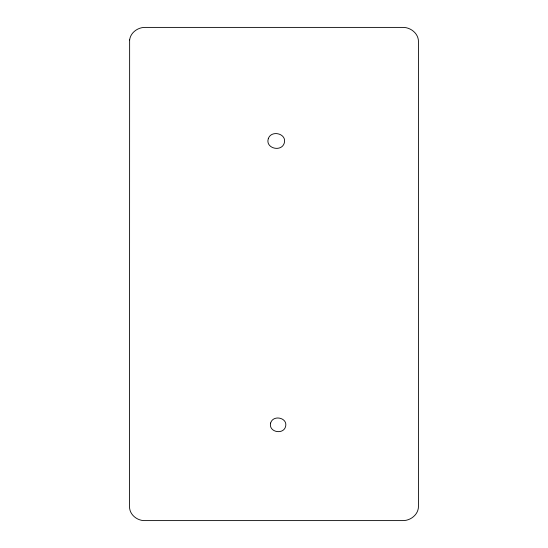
<?xml version="1.0" encoding="UTF-8"?>
<svg xmlns="http://www.w3.org/2000/svg" width="548" height="548" viewBox="0 0 548 548"><rect width="100%" height="100%" fill="white"/><g stroke="black" fill="none" stroke-linecap="round" stroke-linejoin="round"><path stroke-width="0.82" d="M129.636 39.942L129.547 506.153C129.054 514.627 137.521 521.189 145.583 520.6L402.417 520.6C410.411 520.936 418.651 514.531 418.453 506.153L418.453 41.847C418.686 33.462 410.418 27.037 402.417 27.4L145.583 27.4C138.212 27.092 130.547 32.346 129.636 39.942M270.65 423.022C268.191 431.995 283.206 435.201 285.577 426.625C288.036 417.651 273.014 414.439 270.65 423.022M268.287 138.726C265.184 148.344 281.302 152.371 284.227 143.227C287.33 133.609 271.212 129.581 268.287 138.726"/></g></svg>
